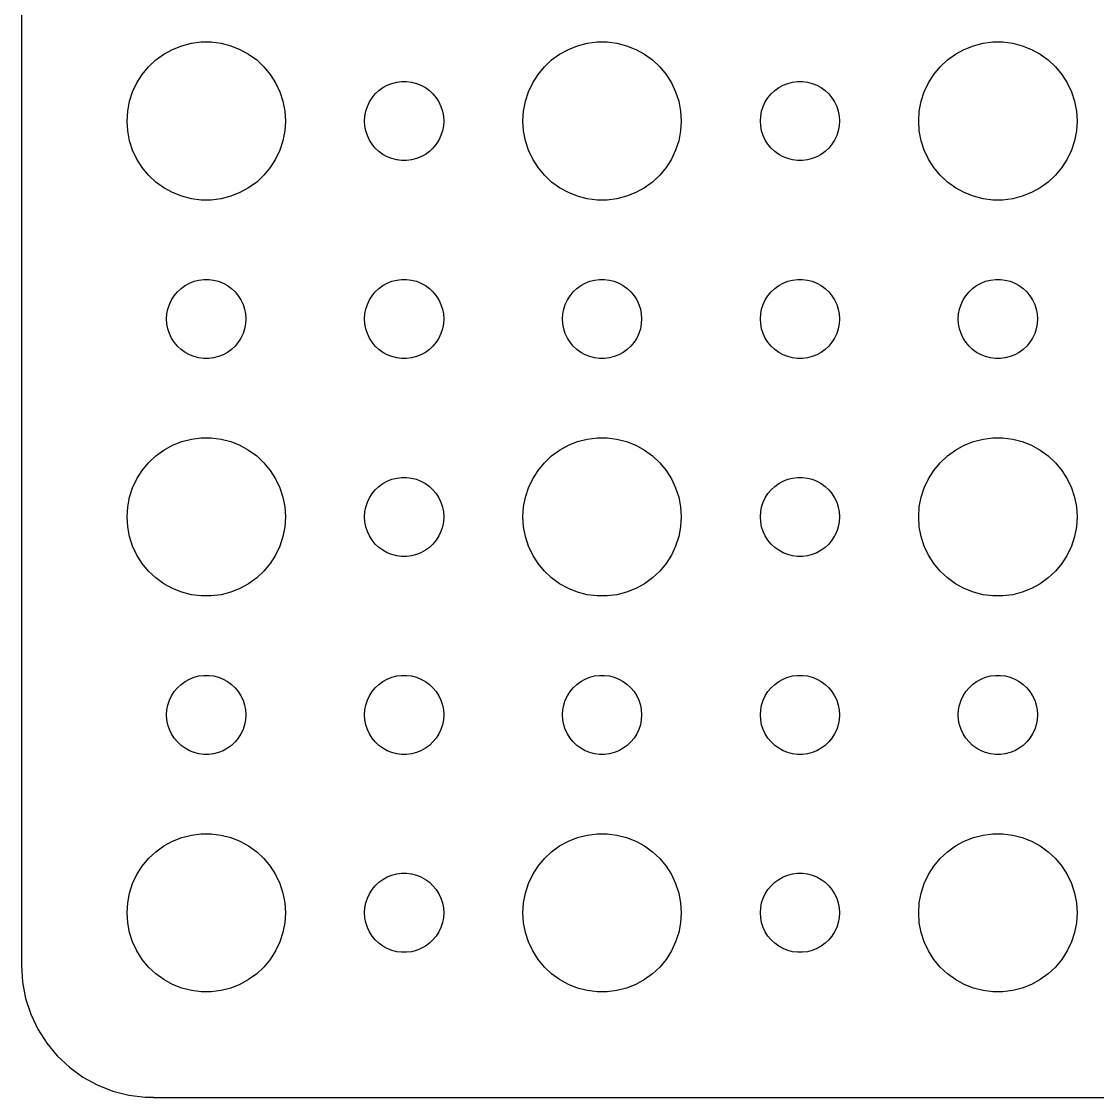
# Model space of a CAD drawing. Extents: x -82 to 82, y -82 to 82.
# Drawn here: x -82 to -41.23, y -82 to -41.23 of the extents above; entities that cross this region are included whole.
import ezdxf

# ---------------------------------------------------------------- set-up
doc = ezdxf.new("R2010")
doc.units = 0
doc.layers.get('0').update_dxf_attribs({"linetype": 'CONTINUOUS'})

msp = doc.modelspace()

# ---------------------------------------------------------------- linework, layer by layer
msp.add_lwpolyline([(-82, 77), (-82, -77), (-81.9606, -77.6267), (-81.8429, -78.2434), (-81.6489, -78.8406), (-81.3815, -79.4088), (-81.0451, -79.9389), (-80.6448, -80.4227), (-80.1871, -80.8526), (-79.6791, -81.2216), (-79.1289, -81.5241), (-78.5451, -81.7553), (-77.9369, -81.9114), (-77.314, -81.9901), (-77, -81.9901), (-77, -81.997), (77, -81.997)])
for points in [[(-75.1884, -47.9941), (-75.5621, -47.9469), (-75.9271, -47.8532), (-76.2773, -47.7145), (-76.6075, -47.533), (-76.9123, -47.3115), (-77.1869, -47.0536), (-77.4271, -46.7634), (-77.6289, -46.4453), (-77.7893, -46.1044), (-77.9057, -45.7461), (-77.9763, -45.376), (-78, -45), (-77.9763, -44.624), (-77.9057, -44.2539), (-77.7893, -43.8956), (-77.6289, -43.5547), (-77.4271, -43.2366), (-77.1869, -42.9464), (-76.9123, -42.6885), (-76.6075, -42.467), (-76.2773, -42.2855), (-75.9271, -42.1468), (-75.5621, -42.0531), (-75.1884, -42.0059), (-74.8116, -42.0059), (-74.4379, -42.0531), (-74.0729, -42.1468), (-73.7227, -42.2855), (-73.3925, -42.467), (-73.0877, -42.6885), (-72.8131, -42.9464), (-72.5729, -43.2366), (-72.3711, -43.5547), (-72.2107, -43.8956), (-72.0943, -44.2539), (-72.0237, -44.624), (-72, -45), (-72.0237, -45.376), (-72.0943, -45.7461), (-72.2107, -46.1044), (-72.3711, -46.4453), (-72.5729, -46.7634), (-72.8131, -47.0536), (-73.0877, -47.3115), (-73.3925, -47.533), (-73.7227, -47.7145), (-74.0729, -47.8532), (-74.4379, -47.9469), (-74.8116, -47.9941)], [(-60.1884, -47.9941), (-60.5621, -47.9469), (-60.9271, -47.8532), (-61.2773, -47.7145), (-61.6075, -47.533), (-61.9123, -47.3115), (-62.1869, -47.0536), (-62.4271, -46.7634), (-62.6289, -46.4453), (-62.7893, -46.1044), (-62.9057, -45.7461), (-62.9763, -45.376), (-63, -45), (-62.9763, -44.624), (-62.9057, -44.2539), (-62.7893, -43.8956), (-62.6289, -43.5547), (-62.4271, -43.2366), (-62.1869, -42.9464), (-61.9123, -42.6885), (-61.6075, -42.467), (-61.2773, -42.2855), (-60.9271, -42.1468), (-60.5621, -42.0531), (-60.1884, -42.0059), (-59.8116, -42.0059), (-59.4379, -42.0531), (-59.0729, -42.1468), (-58.7227, -42.2855), (-58.3925, -42.467), (-58.0877, -42.6885), (-57.8131, -42.9464), (-57.5729, -43.2366), (-57.3711, -43.5547), (-57.2107, -43.8956), (-57.0943, -44.2539), (-57.0237, -44.624), (-57, -45), (-57.0237, -45.376), (-57.0943, -45.7461), (-57.2107, -46.1044), (-57.3711, -46.4453), (-57.5729, -46.7634), (-57.8131, -47.0536), (-58.0877, -47.3115), (-58.3925, -47.533), (-58.7227, -47.7145), (-59.0729, -47.8532), (-59.4379, -47.9469), (-59.8116, -47.9941)], [(-45.1884, -47.9941), (-45.5621, -47.9469), (-45.9271, -47.8532), (-46.2773, -47.7145), (-46.6075, -47.533), (-46.9123, -47.3115), (-47.1869, -47.0536), (-47.4271, -46.7634), (-47.6289, -46.4453), (-47.7893, -46.1044), (-47.9057, -45.7461), (-47.9763, -45.376), (-48, -45), (-47.9763, -44.624), (-47.9057, -44.2539), (-47.7893, -43.8956), (-47.6289, -43.5547), (-47.4271, -43.2366), (-47.1869, -42.9464), (-46.9123, -42.6885), (-46.6075, -42.467), (-46.2773, -42.2855), (-45.9271, -42.1468), (-45.5621, -42.0531), (-45.1884, -42.0059), (-44.8116, -42.0059), (-44.4379, -42.0531), (-44.0729, -42.1468), (-43.7227, -42.2855), (-43.3925, -42.467), (-43.0877, -42.6885), (-42.8131, -42.9464), (-42.5729, -43.2366), (-42.3711, -43.5547), (-42.2107, -43.8956), (-42.0943, -44.2539), (-42.0237, -44.624), (-42, -45), (-42.0237, -45.376), (-42.0943, -45.7461), (-42.2107, -46.1044), (-42.3711, -46.4453), (-42.5729, -46.7634), (-42.8131, -47.0536), (-43.0877, -47.3115), (-43.3925, -47.533), (-43.7227, -47.7145), (-44.0729, -47.8532), (-44.4379, -47.9469), (-44.8116, -47.9941)], [(-67.5942, -46.497), (-67.7811, -46.4734), (-67.9635, -46.4266), (-68.1387, -46.3572), (-68.3037, -46.2665), (-68.4561, -46.1558), (-68.5935, -46.0268), (-68.7135, -45.8817), (-68.8145, -45.7226), (-68.8947, -45.5522), (-68.9529, -45.373), (-68.9882, -45.188), (-69, -45), (-68.9882, -44.812), (-68.9529, -44.627), (-68.8947, -44.4478), (-68.8145, -44.2774), (-68.7135, -44.1183), (-68.5935, -43.9732), (-68.4561, -43.8442), (-68.3037, -43.7335), (-68.1387, -43.6428), (-67.9635, -43.5734), (-67.7811, -43.5266), (-67.5942, -43.503), (-67.4058, -43.503), (-67.2189, -43.5266), (-67.0365, -43.5734), (-66.8613, -43.6428), (-66.6963, -43.7335), (-66.5439, -43.8442), (-66.4065, -43.9732), (-66.2865, -44.1183), (-66.1855, -44.2774), (-66.1053, -44.4478), (-66.0471, -44.627), (-66.0118, -44.812), (-66, -45), (-66.0118, -45.188), (-66.0471, -45.373), (-66.1053, -45.5522), (-66.1855, -45.7226), (-66.2865, -45.8817), (-66.4065, -46.0268), (-66.5439, -46.1558), (-66.6963, -46.2665), (-66.8613, -46.3572), (-67.0365, -46.4266), (-67.2189, -46.4734), (-67.4058, -46.497)], [(-52.5942, -46.497), (-52.7811, -46.4734), (-52.9635, -46.4266), (-53.1387, -46.3572), (-53.3037, -46.2665), (-53.4561, -46.1558), (-53.5935, -46.0268), (-53.7135, -45.8817), (-53.8145, -45.7226), (-53.8947, -45.5522), (-53.9529, -45.373), (-53.9882, -45.188), (-54, -45), (-53.9882, -44.812), (-53.9529, -44.627), (-53.8947, -44.4478), (-53.8145, -44.2774), (-53.7135, -44.1183), (-53.5935, -43.9732), (-53.4561, -43.8442), (-53.3037, -43.7335), (-53.1387, -43.6428), (-52.9635, -43.5734), (-52.7811, -43.5266), (-52.5942, -43.503), (-52.4058, -43.503), (-52.2189, -43.5266), (-52.0365, -43.5734), (-51.8613, -43.6428), (-51.6963, -43.7335), (-51.5439, -43.8442), (-51.4065, -43.9732), (-51.2865, -44.1183), (-51.1855, -44.2774), (-51.1053, -44.4478), (-51.0471, -44.627), (-51.0118, -44.812), (-51, -45), (-51.0118, -45.188), (-51.0471, -45.373), (-51.1053, -45.5522), (-51.1855, -45.7226), (-51.2865, -45.8817), (-51.4065, -46.0268), (-51.5439, -46.1558), (-51.6963, -46.2665), (-51.8613, -46.3572), (-52.0365, -46.4266), (-52.2189, -46.4734), (-52.4058, -46.497)], [(-75.0942, -53.997), (-75.2811, -53.9734), (-75.4635, -53.9266), (-75.6387, -53.8572), (-75.8037, -53.7665), (-75.9561, -53.6558), (-76.0935, -53.5268), (-76.2135, -53.3817), (-76.3145, -53.2226), (-76.3947, -53.0522), (-76.4529, -52.873), (-76.4882, -52.688), (-76.5, -52.5), (-76.4882, -52.312), (-76.4529, -52.127), (-76.3947, -51.9478), (-76.3145, -51.7774), (-76.2135, -51.6183), (-76.0935, -51.4732), (-75.9561, -51.3442), (-75.8037, -51.2335), (-75.6387, -51.1428), (-75.4635, -51.0734), (-75.2811, -51.0266), (-75.0942, -51.003), (-74.9058, -51.003), (-74.7189, -51.0266), (-74.5365, -51.0734), (-74.3613, -51.1428), (-74.1963, -51.2335), (-74.0439, -51.3442), (-73.9065, -51.4732), (-73.7865, -51.6183), (-73.6855, -51.7774), (-73.6053, -51.9478), (-73.5471, -52.127), (-73.5118, -52.312), (-73.5, -52.5), (-73.5118, -52.688), (-73.5471, -52.873), (-73.6053, -53.0522), (-73.6855, -53.2226), (-73.7865, -53.3817), (-73.9065, -53.5268), (-74.0439, -53.6558), (-74.1963, -53.7665), (-74.3613, -53.8572), (-74.5365, -53.9266), (-74.7189, -53.9734), (-74.9058, -53.997)], [(-67.5942, -53.997), (-67.7811, -53.9734), (-67.9635, -53.9266), (-68.1387, -53.8572), (-68.3037, -53.7665), (-68.4561, -53.6558), (-68.5935, -53.5268), (-68.7135, -53.3817), (-68.8145, -53.2226), (-68.8947, -53.0522), (-68.9529, -52.873), (-68.9882, -52.688), (-69, -52.5), (-68.9882, -52.312), (-68.9529, -52.127), (-68.8947, -51.9478), (-68.8145, -51.7774), (-68.7135, -51.6183), (-68.5935, -51.4732), (-68.4561, -51.3442), (-68.3037, -51.2335), (-68.1387, -51.1428), (-67.9635, -51.0734), (-67.7811, -51.0266), (-67.5942, -51.003), (-67.4058, -51.003), (-67.2189, -51.0266), (-67.0365, -51.0734), (-66.8613, -51.1428), (-66.6963, -51.2335), (-66.5439, -51.3442), (-66.4065, -51.4732), (-66.2865, -51.6183), (-66.1855, -51.7774), (-66.1053, -51.9478), (-66.0471, -52.127), (-66.0118, -52.312), (-66, -52.5), (-66.0118, -52.688), (-66.0471, -52.873), (-66.1053, -53.0522), (-66.1855, -53.2226), (-66.2865, -53.3817), (-66.4065, -53.5268), (-66.5439, -53.6558), (-66.6963, -53.7665), (-66.8613, -53.8572), (-67.0365, -53.9266), (-67.2189, -53.9734), (-67.4058, -53.997)], [(-60.0942, -53.997), (-60.2811, -53.9734), (-60.4635, -53.9266), (-60.6387, -53.8572), (-60.8037, -53.7665), (-60.9561, -53.6558), (-61.0935, -53.5268), (-61.2135, -53.3817), (-61.3145, -53.2226), (-61.3947, -53.0522), (-61.4529, -52.873), (-61.4882, -52.688), (-61.5, -52.5), (-61.4882, -52.312), (-61.4529, -52.127), (-61.3947, -51.9478), (-61.3145, -51.7774), (-61.2135, -51.6183), (-61.0935, -51.4732), (-60.9561, -51.3442), (-60.8037, -51.2335), (-60.6387, -51.1428), (-60.4635, -51.0734), (-60.2811, -51.0266), (-60.0942, -51.003), (-59.9058, -51.003), (-59.7189, -51.0266), (-59.5365, -51.0734), (-59.3613, -51.1428), (-59.1963, -51.2335), (-59.0439, -51.3442), (-58.9065, -51.4732), (-58.7865, -51.6183), (-58.6855, -51.7774), (-58.6053, -51.9478), (-58.5471, -52.127), (-58.5118, -52.312), (-58.5, -52.5), (-58.5118, -52.688), (-58.5471, -52.873), (-58.6053, -53.0522), (-58.6855, -53.2226), (-58.7865, -53.3817), (-58.9065, -53.5268), (-59.0439, -53.6558), (-59.1963, -53.7665), (-59.3613, -53.8572), (-59.5365, -53.9266), (-59.7189, -53.9734), (-59.9058, -53.997)], [(-52.5942, -53.997), (-52.7811, -53.9734), (-52.9635, -53.9266), (-53.1387, -53.8572), (-53.3037, -53.7665), (-53.4561, -53.6558), (-53.5935, -53.5268), (-53.7135, -53.3817), (-53.8145, -53.2226), (-53.8947, -53.0522), (-53.9529, -52.873), (-53.9882, -52.688), (-54, -52.5), (-53.9882, -52.312), (-53.9529, -52.127), (-53.8947, -51.9478), (-53.8145, -51.7774), (-53.7135, -51.6183), (-53.5935, -51.4732), (-53.4561, -51.3442), (-53.3037, -51.2335), (-53.1387, -51.1428), (-52.9635, -51.0734), (-52.7811, -51.0266), (-52.5942, -51.003), (-52.4058, -51.003), (-52.2189, -51.0266), (-52.0365, -51.0734), (-51.8613, -51.1428), (-51.6963, -51.2335), (-51.5439, -51.3442), (-51.4065, -51.4732), (-51.2865, -51.6183), (-51.1855, -51.7774), (-51.1053, -51.9478), (-51.0471, -52.127), (-51.0118, -52.312), (-51, -52.5), (-51.0118, -52.688), (-51.0471, -52.873), (-51.1053, -53.0522), (-51.1855, -53.2226), (-51.2865, -53.3817), (-51.4065, -53.5268), (-51.5439, -53.6558), (-51.6963, -53.7665), (-51.8613, -53.8572), (-52.0365, -53.9266), (-52.2189, -53.9734), (-52.4058, -53.997)], [(-45.0942, -53.997), (-45.2811, -53.9734), (-45.4635, -53.9266), (-45.6387, -53.8572), (-45.8037, -53.7665), (-45.9561, -53.6558), (-46.0935, -53.5268), (-46.2135, -53.3817), (-46.3145, -53.2226), (-46.3947, -53.0522), (-46.4529, -52.873), (-46.4882, -52.688), (-46.5, -52.5), (-46.4882, -52.312), (-46.4529, -52.127), (-46.3947, -51.9478), (-46.3145, -51.7774), (-46.2135, -51.6183), (-46.0935, -51.4732), (-45.9561, -51.3442), (-45.8037, -51.2335), (-45.6387, -51.1428), (-45.4635, -51.0734), (-45.2811, -51.0266), (-45.0942, -51.003), (-44.9058, -51.003), (-44.7189, -51.0266), (-44.5365, -51.0734), (-44.3613, -51.1428), (-44.1963, -51.2335), (-44.0439, -51.3442), (-43.9065, -51.4732), (-43.7865, -51.6183), (-43.6855, -51.7774), (-43.6053, -51.9478), (-43.5471, -52.127), (-43.5118, -52.312), (-43.5, -52.5), (-43.5118, -52.688), (-43.5471, -52.873), (-43.6053, -53.0522), (-43.6855, -53.2226), (-43.7865, -53.3817), (-43.9065, -53.5268), (-44.0439, -53.6558), (-44.1963, -53.7665), (-44.3613, -53.8572), (-44.5365, -53.9266), (-44.7189, -53.9734), (-44.9058, -53.997)], [(-75.1884, -62.9941), (-75.5621, -62.9469), (-75.9271, -62.8532), (-76.2773, -62.7145), (-76.6075, -62.533), (-76.9123, -62.3115), (-77.1869, -62.0536), (-77.4271, -61.7634), (-77.6289, -61.4453), (-77.7893, -61.1044), (-77.9057, -60.7461), (-77.9763, -60.376), (-78, -60), (-77.9763, -59.624), (-77.9057, -59.2539), (-77.7893, -58.8956), (-77.6289, -58.5547), (-77.4271, -58.2366), (-77.1869, -57.9464), (-76.9123, -57.6885), (-76.6075, -57.467), (-76.2773, -57.2855), (-75.9271, -57.1468), (-75.5621, -57.0531), (-75.1884, -57.0059), (-74.8116, -57.0059), (-74.4379, -57.0531), (-74.0729, -57.1468), (-73.7227, -57.2855), (-73.3925, -57.467), (-73.0877, -57.6885), (-72.8131, -57.9464), (-72.5729, -58.2366), (-72.3711, -58.5547), (-72.2107, -58.8956), (-72.0943, -59.2539), (-72.0237, -59.624), (-72, -60), (-72.0237, -60.376), (-72.0943, -60.7461), (-72.2107, -61.1044), (-72.3711, -61.4453), (-72.5729, -61.7634), (-72.8131, -62.0536), (-73.0877, -62.3115), (-73.3925, -62.533), (-73.7227, -62.7145), (-74.0729, -62.8532), (-74.4379, -62.9469), (-74.8116, -62.9941)], [(-60.1884, -62.9941), (-60.5621, -62.9469), (-60.9271, -62.8532), (-61.2773, -62.7145), (-61.6075, -62.533), (-61.9123, -62.3115), (-62.1869, -62.0536), (-62.4271, -61.7634), (-62.6289, -61.4453), (-62.7893, -61.1044), (-62.9057, -60.7461), (-62.9763, -60.376), (-63, -60), (-62.9763, -59.624), (-62.9057, -59.2539), (-62.7893, -58.8956), (-62.6289, -58.5547), (-62.4271, -58.2366), (-62.1869, -57.9464), (-61.9123, -57.6885), (-61.6075, -57.467), (-61.2773, -57.2855), (-60.9271, -57.1468), (-60.5621, -57.0531), (-60.1884, -57.0059), (-59.8116, -57.0059), (-59.4379, -57.0531), (-59.0729, -57.1468), (-58.7227, -57.2855), (-58.3925, -57.467), (-58.0877, -57.6885), (-57.8131, -57.9464), (-57.5729, -58.2366), (-57.3711, -58.5547), (-57.2107, -58.8956), (-57.0943, -59.2539), (-57.0237, -59.624), (-57, -60), (-57.0237, -60.376), (-57.0943, -60.7461), (-57.2107, -61.1044), (-57.3711, -61.4453), (-57.5729, -61.7634), (-57.8131, -62.0536), (-58.0877, -62.3115), (-58.3925, -62.533), (-58.7227, -62.7145), (-59.0729, -62.8532), (-59.4379, -62.9469), (-59.8116, -62.9941)], [(-45.1884, -62.9941), (-45.5621, -62.9469), (-45.9271, -62.8532), (-46.2773, -62.7145), (-46.6075, -62.533), (-46.9123, -62.3115), (-47.1869, -62.0536), (-47.4271, -61.7634), (-47.6289, -61.4453), (-47.7893, -61.1044), (-47.9057, -60.7461), (-47.9763, -60.376), (-48, -60), (-47.9763, -59.624), (-47.9057, -59.2539), (-47.7893, -58.8956), (-47.6289, -58.5547), (-47.4271, -58.2366), (-47.1869, -57.9464), (-46.9123, -57.6885), (-46.6075, -57.467), (-46.2773, -57.2855), (-45.9271, -57.1468), (-45.5621, -57.0531), (-45.1884, -57.0059), (-44.8116, -57.0059), (-44.4379, -57.0531), (-44.0729, -57.1468), (-43.7227, -57.2855), (-43.3925, -57.467), (-43.0877, -57.6885), (-42.8131, -57.9464), (-42.5729, -58.2366), (-42.3711, -58.5547), (-42.2107, -58.8956), (-42.0943, -59.2539), (-42.0237, -59.624), (-42, -60), (-42.0237, -60.376), (-42.0943, -60.7461), (-42.2107, -61.1044), (-42.3711, -61.4453), (-42.5729, -61.7634), (-42.8131, -62.0536), (-43.0877, -62.3115), (-43.3925, -62.533), (-43.7227, -62.7145), (-44.0729, -62.8532), (-44.4379, -62.9469), (-44.8116, -62.9941)], [(-67.5942, -61.497), (-67.7811, -61.4734), (-67.9635, -61.4266), (-68.1387, -61.3572), (-68.3037, -61.2665), (-68.4561, -61.1558), (-68.5935, -61.0268), (-68.7135, -60.8817), (-68.8145, -60.7226), (-68.8947, -60.5522), (-68.9529, -60.373), (-68.9882, -60.188), (-69, -60), (-68.9882, -59.812), (-68.9529, -59.627), (-68.8947, -59.4478), (-68.8145, -59.2774), (-68.7135, -59.1183), (-68.5935, -58.9732), (-68.4561, -58.8442), (-68.3037, -58.7335), (-68.1387, -58.6428), (-67.9635, -58.5734), (-67.7811, -58.5266), (-67.5942, -58.503), (-67.4058, -58.503), (-67.2189, -58.5266), (-67.0365, -58.5734), (-66.8613, -58.6428), (-66.6963, -58.7335), (-66.5439, -58.8442), (-66.4065, -58.9732), (-66.2865, -59.1183), (-66.1855, -59.2774), (-66.1053, -59.4478), (-66.0471, -59.627), (-66.0118, -59.812), (-66, -60), (-66.0118, -60.188), (-66.0471, -60.373), (-66.1053, -60.5522), (-66.1855, -60.7226), (-66.2865, -60.8817), (-66.4065, -61.0268), (-66.5439, -61.1558), (-66.6963, -61.2665), (-66.8613, -61.3572), (-67.0365, -61.4266), (-67.2189, -61.4734), (-67.4058, -61.497)], [(-52.5942, -61.497), (-52.7811, -61.4734), (-52.9635, -61.4266), (-53.1387, -61.3572), (-53.3037, -61.2665), (-53.4561, -61.1558), (-53.5935, -61.0268), (-53.7135, -60.8817), (-53.8145, -60.7226), (-53.8947, -60.5522), (-53.9529, -60.373), (-53.9882, -60.188), (-54, -60), (-53.9882, -59.812), (-53.9529, -59.627), (-53.8947, -59.4478), (-53.8145, -59.2774), (-53.7135, -59.1183), (-53.5935, -58.9732), (-53.4561, -58.8442), (-53.3037, -58.7335), (-53.1387, -58.6428), (-52.9635, -58.5734), (-52.7811, -58.5266), (-52.5942, -58.503), (-52.4058, -58.503), (-52.2189, -58.5266), (-52.0365, -58.5734), (-51.8613, -58.6428), (-51.6963, -58.7335), (-51.5439, -58.8442), (-51.4065, -58.9732), (-51.2865, -59.1183), (-51.1855, -59.2774), (-51.1053, -59.4478), (-51.0471, -59.627), (-51.0118, -59.812), (-51, -60), (-51.0118, -60.188), (-51.0471, -60.373), (-51.1053, -60.5522), (-51.1855, -60.7226), (-51.2865, -60.8817), (-51.4065, -61.0268), (-51.5439, -61.1558), (-51.6963, -61.2665), (-51.8613, -61.3572), (-52.0365, -61.4266), (-52.2189, -61.4734), (-52.4058, -61.497)], [(-75.0942, -68.997), (-75.2811, -68.9734), (-75.4635, -68.9266), (-75.6387, -68.8572), (-75.8037, -68.7665), (-75.9561, -68.6558), (-76.0935, -68.5268), (-76.2135, -68.3817), (-76.3145, -68.2226), (-76.3947, -68.0522), (-76.4529, -67.873), (-76.4882, -67.688), (-76.5, -67.5), (-76.4882, -67.312), (-76.4529, -67.127), (-76.3947, -66.9478), (-76.3145, -66.7774), (-76.2135, -66.6183), (-76.0935, -66.4732), (-75.9561, -66.3442), (-75.8037, -66.2335), (-75.6387, -66.1428), (-75.4635, -66.0734), (-75.2811, -66.0266), (-75.0942, -66.003), (-74.9058, -66.003), (-74.7189, -66.0266), (-74.5365, -66.0734), (-74.3613, -66.1428), (-74.1963, -66.2335), (-74.0439, -66.3442), (-73.9065, -66.4732), (-73.7865, -66.6183), (-73.6855, -66.7774), (-73.6053, -66.9478), (-73.5471, -67.127), (-73.5118, -67.312), (-73.5, -67.5), (-73.5118, -67.688), (-73.5471, -67.873), (-73.6053, -68.0522), (-73.6855, -68.2226), (-73.7865, -68.3817), (-73.9065, -68.5268), (-74.0439, -68.6558), (-74.1963, -68.7665), (-74.3613, -68.8572), (-74.5365, -68.9266), (-74.7189, -68.9734), (-74.9058, -68.997)], [(-67.5942, -68.997), (-67.7811, -68.9734), (-67.9635, -68.9266), (-68.1387, -68.8572), (-68.3037, -68.7665), (-68.4561, -68.6558), (-68.5935, -68.5268), (-68.7135, -68.3817), (-68.8145, -68.2226), (-68.8947, -68.0522), (-68.9529, -67.873), (-68.9882, -67.688), (-69, -67.5), (-68.9882, -67.312), (-68.9529, -67.127), (-68.8947, -66.9478), (-68.8145, -66.7774), (-68.7135, -66.6183), (-68.5935, -66.4732), (-68.4561, -66.3442), (-68.3037, -66.2335), (-68.1387, -66.1428), (-67.9635, -66.0734), (-67.7811, -66.0266), (-67.5942, -66.003), (-67.4058, -66.003), (-67.2189, -66.0266), (-67.0365, -66.0734), (-66.8613, -66.1428), (-66.6963, -66.2335), (-66.5439, -66.3442), (-66.4065, -66.4732), (-66.2865, -66.6183), (-66.1855, -66.7774), (-66.1053, -66.9478), (-66.0471, -67.127), (-66.0118, -67.312), (-66, -67.5), (-66.0118, -67.688), (-66.0471, -67.873), (-66.1053, -68.0522), (-66.1855, -68.2226), (-66.2865, -68.3817), (-66.4065, -68.5268), (-66.5439, -68.6558), (-66.6963, -68.7665), (-66.8613, -68.8572), (-67.0365, -68.9266), (-67.2189, -68.9734), (-67.4058, -68.997)], [(-60.0942, -68.997), (-60.2811, -68.9734), (-60.4635, -68.9266), (-60.6387, -68.8572), (-60.8037, -68.7665), (-60.9561, -68.6558), (-61.0935, -68.5268), (-61.2135, -68.3817), (-61.3145, -68.2226), (-61.3947, -68.0522), (-61.4529, -67.873), (-61.4882, -67.688), (-61.5, -67.5), (-61.4882, -67.312), (-61.4529, -67.127), (-61.3947, -66.9478), (-61.3145, -66.7774), (-61.2135, -66.6183), (-61.0935, -66.4732), (-60.9561, -66.3442), (-60.8037, -66.2335), (-60.6387, -66.1428), (-60.4635, -66.0734), (-60.2811, -66.0266), (-60.0942, -66.003), (-59.9058, -66.003), (-59.7189, -66.0266), (-59.5365, -66.0734), (-59.3613, -66.1428), (-59.1963, -66.2335), (-59.0439, -66.3442), (-58.9065, -66.4732), (-58.7865, -66.6183), (-58.6855, -66.7774), (-58.6053, -66.9478), (-58.5471, -67.127), (-58.5118, -67.312), (-58.5, -67.5), (-58.5118, -67.688), (-58.5471, -67.873), (-58.6053, -68.0522), (-58.6855, -68.2226), (-58.7865, -68.3817), (-58.9065, -68.5268), (-59.0439, -68.6558), (-59.1963, -68.7665), (-59.3613, -68.8572), (-59.5365, -68.9266), (-59.7189, -68.9734), (-59.9058, -68.997)], [(-52.5942, -68.997), (-52.7811, -68.9734), (-52.9635, -68.9266), (-53.1387, -68.8572), (-53.3037, -68.7665), (-53.4561, -68.6558), (-53.5935, -68.5268), (-53.7135, -68.3817), (-53.8145, -68.2226), (-53.8947, -68.0522), (-53.9529, -67.873), (-53.9882, -67.688), (-54, -67.5), (-53.9882, -67.312), (-53.9529, -67.127), (-53.8947, -66.9478), (-53.8145, -66.7774), (-53.7135, -66.6183), (-53.5935, -66.4732), (-53.4561, -66.3442), (-53.3037, -66.2335), (-53.1387, -66.1428), (-52.9635, -66.0734), (-52.7811, -66.0266), (-52.5942, -66.003), (-52.4058, -66.003), (-52.2189, -66.0266), (-52.0365, -66.0734), (-51.8613, -66.1428), (-51.6963, -66.2335), (-51.5439, -66.3442), (-51.4065, -66.4732), (-51.2865, -66.6183), (-51.1855, -66.7774), (-51.1053, -66.9478), (-51.0471, -67.127), (-51.0118, -67.312), (-51, -67.5), (-51.0118, -67.688), (-51.0471, -67.873), (-51.1053, -68.0522), (-51.1855, -68.2226), (-51.2865, -68.3817), (-51.4065, -68.5268), (-51.5439, -68.6558), (-51.6963, -68.7665), (-51.8613, -68.8572), (-52.0365, -68.9266), (-52.2189, -68.9734), (-52.4058, -68.997)], [(-45.0942, -68.997), (-45.2811, -68.9734), (-45.4635, -68.9266), (-45.6387, -68.8572), (-45.8037, -68.7665), (-45.9561, -68.6558), (-46.0935, -68.5268), (-46.2135, -68.3817), (-46.3145, -68.2226), (-46.3947, -68.0522), (-46.4529, -67.873), (-46.4882, -67.688), (-46.5, -67.5), (-46.4882, -67.312), (-46.4529, -67.127), (-46.3947, -66.9478), (-46.3145, -66.7774), (-46.2135, -66.6183), (-46.0935, -66.4732), (-45.9561, -66.3442), (-45.8037, -66.2335), (-45.6387, -66.1428), (-45.4635, -66.0734), (-45.2811, -66.0266), (-45.0942, -66.003), (-44.9058, -66.003), (-44.7189, -66.0266), (-44.5365, -66.0734), (-44.3613, -66.1428), (-44.1963, -66.2335), (-44.0439, -66.3442), (-43.9065, -66.4732), (-43.7865, -66.6183), (-43.6855, -66.7774), (-43.6053, -66.9478), (-43.5471, -67.127), (-43.5118, -67.312), (-43.5, -67.5), (-43.5118, -67.688), (-43.5471, -67.873), (-43.6053, -68.0522), (-43.6855, -68.2226), (-43.7865, -68.3817), (-43.9065, -68.5268), (-44.0439, -68.6558), (-44.1963, -68.7665), (-44.3613, -68.8572), (-44.5365, -68.9266), (-44.7189, -68.9734), (-44.9058, -68.997)], [(-75.1884, -77.9941), (-75.5621, -77.9469), (-75.9271, -77.8532), (-76.2773, -77.7145), (-76.6075, -77.533), (-76.9123, -77.3115), (-77.1869, -77.0536), (-77.4271, -76.7634), (-77.6289, -76.4453), (-77.7893, -76.1044), (-77.9057, -75.7461), (-77.9763, -75.376), (-78, -75), (-77.9763, -74.624), (-77.9057, -74.2539), (-77.7893, -73.8956), (-77.6289, -73.5547), (-77.4271, -73.2366), (-77.1869, -72.9464), (-76.9123, -72.6885), (-76.6075, -72.467), (-76.2773, -72.2855), (-75.9271, -72.1468), (-75.5621, -72.0531), (-75.1884, -72.0059), (-74.8116, -72.0059), (-74.4379, -72.0531), (-74.0729, -72.1468), (-73.7227, -72.2855), (-73.3925, -72.467), (-73.0877, -72.6885), (-72.8131, -72.9464), (-72.5729, -73.2366), (-72.3711, -73.5547), (-72.2107, -73.8956), (-72.0943, -74.2539), (-72.0237, -74.624), (-72, -75), (-72.0237, -75.376), (-72.0943, -75.7461), (-72.2107, -76.1044), (-72.3711, -76.4453), (-72.5729, -76.7634), (-72.8131, -77.0536), (-73.0877, -77.3115), (-73.3925, -77.533), (-73.7227, -77.7145), (-74.0729, -77.8532), (-74.4379, -77.9469), (-74.8116, -77.9941)], [(-60.1884, -77.9941), (-60.5621, -77.9469), (-60.9271, -77.8532), (-61.2773, -77.7145), (-61.6075, -77.533), (-61.9123, -77.3115), (-62.1869, -77.0536), (-62.4271, -76.7634), (-62.6289, -76.4453), (-62.7893, -76.1044), (-62.9057, -75.7461), (-62.9763, -75.376), (-63, -75), (-62.9763, -74.624), (-62.9057, -74.2539), (-62.7893, -73.8956), (-62.6289, -73.5547), (-62.4271, -73.2366), (-62.1869, -72.9464), (-61.9123, -72.6885), (-61.6075, -72.467), (-61.2773, -72.2855), (-60.9271, -72.1468), (-60.5621, -72.0531), (-60.1884, -72.0059), (-59.8116, -72.0059), (-59.4379, -72.0531), (-59.0729, -72.1468), (-58.7227, -72.2855), (-58.3925, -72.467), (-58.0877, -72.6885), (-57.8131, -72.9464), (-57.5729, -73.2366), (-57.3711, -73.5547), (-57.2107, -73.8956), (-57.0943, -74.2539), (-57.0237, -74.624), (-57, -75), (-57.0237, -75.376), (-57.0943, -75.7461), (-57.2107, -76.1044), (-57.3711, -76.4453), (-57.5729, -76.7634), (-57.8131, -77.0536), (-58.0877, -77.3115), (-58.3925, -77.533), (-58.7227, -77.7145), (-59.0729, -77.8532), (-59.4379, -77.9469), (-59.8116, -77.9941)], [(-45.1884, -77.9941), (-45.5621, -77.9469), (-45.9271, -77.8532), (-46.2773, -77.7145), (-46.6075, -77.533), (-46.9123, -77.3115), (-47.1869, -77.0536), (-47.4271, -76.7634), (-47.6289, -76.4453), (-47.7893, -76.1044), (-47.9057, -75.7461), (-47.9763, -75.376), (-48, -75), (-47.9763, -74.624), (-47.9057, -74.2539), (-47.7893, -73.8956), (-47.6289, -73.5547), (-47.4271, -73.2366), (-47.1869, -72.9464), (-46.9123, -72.6885), (-46.6075, -72.467), (-46.2773, -72.2855), (-45.9271, -72.1468), (-45.5621, -72.0531), (-45.1884, -72.0059), (-44.8116, -72.0059), (-44.4379, -72.0531), (-44.0729, -72.1468), (-43.7227, -72.2855), (-43.3925, -72.467), (-43.0877, -72.6885), (-42.8131, -72.9464), (-42.5729, -73.2366), (-42.3711, -73.5547), (-42.2107, -73.8956), (-42.0943, -74.2539), (-42.0237, -74.624), (-42, -75), (-42.0237, -75.376), (-42.0943, -75.7461), (-42.2107, -76.1044), (-42.3711, -76.4453), (-42.5729, -76.7634), (-42.8131, -77.0536), (-43.0877, -77.3115), (-43.3925, -77.533), (-43.7227, -77.7145), (-44.0729, -77.8532), (-44.4379, -77.9469), (-44.8116, -77.9941)], [(-67.5942, -76.497), (-67.7811, -76.4734), (-67.9635, -76.4266), (-68.1387, -76.3572), (-68.3037, -76.2665), (-68.4561, -76.1558), (-68.5935, -76.0268), (-68.7135, -75.8817), (-68.8145, -75.7226), (-68.8947, -75.5522), (-68.9529, -75.373), (-68.9882, -75.188), (-69, -75), (-68.9882, -74.812), (-68.9529, -74.627), (-68.8947, -74.4478), (-68.8145, -74.2774), (-68.7135, -74.1183), (-68.5935, -73.9732), (-68.4561, -73.8442), (-68.3037, -73.7335), (-68.1387, -73.6428), (-67.9635, -73.5734), (-67.7811, -73.5266), (-67.5942, -73.503), (-67.4058, -73.503), (-67.2189, -73.5266), (-67.0365, -73.5734), (-66.8613, -73.6428), (-66.6963, -73.7335), (-66.5439, -73.8442), (-66.4065, -73.9732), (-66.2865, -74.1183), (-66.1855, -74.2774), (-66.1053, -74.4478), (-66.0471, -74.627), (-66.0118, -74.812), (-66, -75), (-66.0118, -75.188), (-66.0471, -75.373), (-66.1053, -75.5522), (-66.1855, -75.7226), (-66.2865, -75.8817), (-66.4065, -76.0268), (-66.5439, -76.1558), (-66.6963, -76.2665), (-66.8613, -76.3572), (-67.0365, -76.4266), (-67.2189, -76.4734), (-67.4058, -76.497)], [(-52.5942, -76.497), (-52.7811, -76.4734), (-52.9635, -76.4266), (-53.1387, -76.3572), (-53.3037, -76.2665), (-53.4561, -76.1558), (-53.5935, -76.0268), (-53.7135, -75.8817), (-53.8145, -75.7226), (-53.8947, -75.5522), (-53.9529, -75.373), (-53.9882, -75.188), (-54, -75), (-53.9882, -74.812), (-53.9529, -74.627), (-53.8947, -74.4478), (-53.8145, -74.2774), (-53.7135, -74.1183), (-53.5935, -73.9732), (-53.4561, -73.8442), (-53.3037, -73.7335), (-53.1387, -73.6428), (-52.9635, -73.5734), (-52.7811, -73.5266), (-52.5942, -73.503), (-52.4058, -73.503), (-52.2189, -73.5266), (-52.0365, -73.5734), (-51.8613, -73.6428), (-51.6963, -73.7335), (-51.5439, -73.8442), (-51.4065, -73.9732), (-51.2865, -74.1183), (-51.1855, -74.2774), (-51.1053, -74.4478), (-51.0471, -74.627), (-51.0118, -74.812), (-51, -75), (-51.0118, -75.188), (-51.0471, -75.373), (-51.1053, -75.5522), (-51.1855, -75.7226), (-51.2865, -75.8817), (-51.4065, -76.0268), (-51.5439, -76.1558), (-51.6963, -76.2665), (-51.8613, -76.3572), (-52.0365, -76.4266), (-52.2189, -76.4734), (-52.4058, -76.497)]]:
    msp.add_lwpolyline(points, close=True)

doc.saveas('drawing.dxf')
